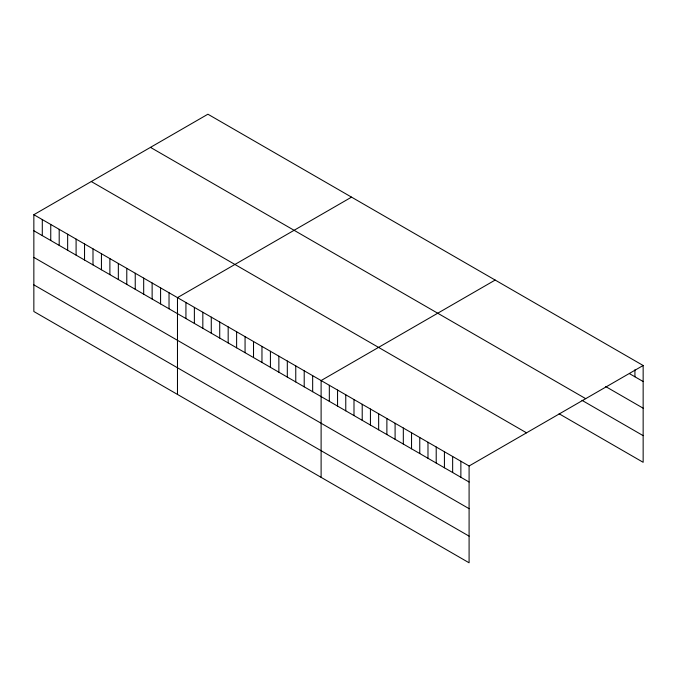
<?xml version="1.0" encoding="UTF-8"?>
<svg xmlns="http://www.w3.org/2000/svg" width="677" height="677" viewBox="0 0 677 677"><rect width="100%" height="100%" fill="white"/><g stroke="black" fill="none" stroke-linecap="round" stroke-linejoin="round"><path stroke-width="1.02" d="M33.85 214.702L469.093 465.988L469.093 562.79L33.85 311.505L33.85 214.702L207.907 114.21L643.15 365.495L643.15 462.298L559.109 413.774M351.541 197.134L177.476 297.626L177.476 394.429M495.166 280.058L321.11 380.55L321.11 477.353M469.093 465.988L643.15 365.495M629.449 373.628L643.15 381.532M605.695 386.567L643.15 408.189M150.472 147.374L585.707 398.66M581.949 400.31L643.15 435.649M91.293 181.538L526.528 432.823M33.85 230.747L469.093 482.024M33.85 257.395L469.093 508.681M33.85 284.856L469.093 536.142M634.933 369.769L634.933 376.784M460.868 461.24L460.868 477.285M452.651 456.493L452.651 472.538M444.425 451.745L444.425 467.79M436.208 446.998L436.208 463.043M427.982 442.25L427.982 458.295M419.765 437.511L419.765 453.548M411.54 432.764L411.54 448.8M403.323 428.016L403.323 444.053M395.097 423.269L395.097 439.305M386.88 418.521L386.88 434.566M378.655 413.774L378.655 429.819M370.437 409.026L370.437 425.071M362.212 404.279L362.212 420.324M353.995 399.532L353.995 415.576M345.769 394.793L345.769 410.829M337.552 390.045L337.552 406.082M329.327 385.298L329.327 401.334M312.664 375.676L312.664 391.712M304.21 370.793L304.21 386.838M295.764 365.918L295.764 381.955M287.31 361.036L287.31 377.081M278.865 356.161L278.865 372.198M270.419 351.278L270.419 367.323M261.965 346.404L261.965 362.449M253.52 341.53L253.52 357.566M245.066 336.647L245.066 352.692M236.62 331.772L236.62 347.809M228.174 326.889L228.174 342.934M219.72 322.015L219.72 338.06M211.275 317.141L211.275 333.177M202.829 312.258L202.829 328.303M194.375 307.383L194.375 323.42M185.93 302.501L185.93 318.545M169.03 292.752L169.03 308.788M160.584 287.869L160.584 303.914M152.13 282.994L152.13 299.031M143.685 278.112L143.685 294.156M135.239 273.237L135.239 289.282M126.785 268.363L126.785 284.399M118.34 263.48L118.34 279.525M109.886 258.606L109.886 274.642M101.44 253.723L101.44 269.768M92.994 248.848L92.994 264.885M84.54 243.965L84.54 260.01M76.095 239.091L76.095 255.136M67.649 234.217L67.649 250.253M59.195 229.334L59.195 245.379M50.75 224.459L50.75 240.496M42.296 219.576L42.296 235.621"/></g></svg>
